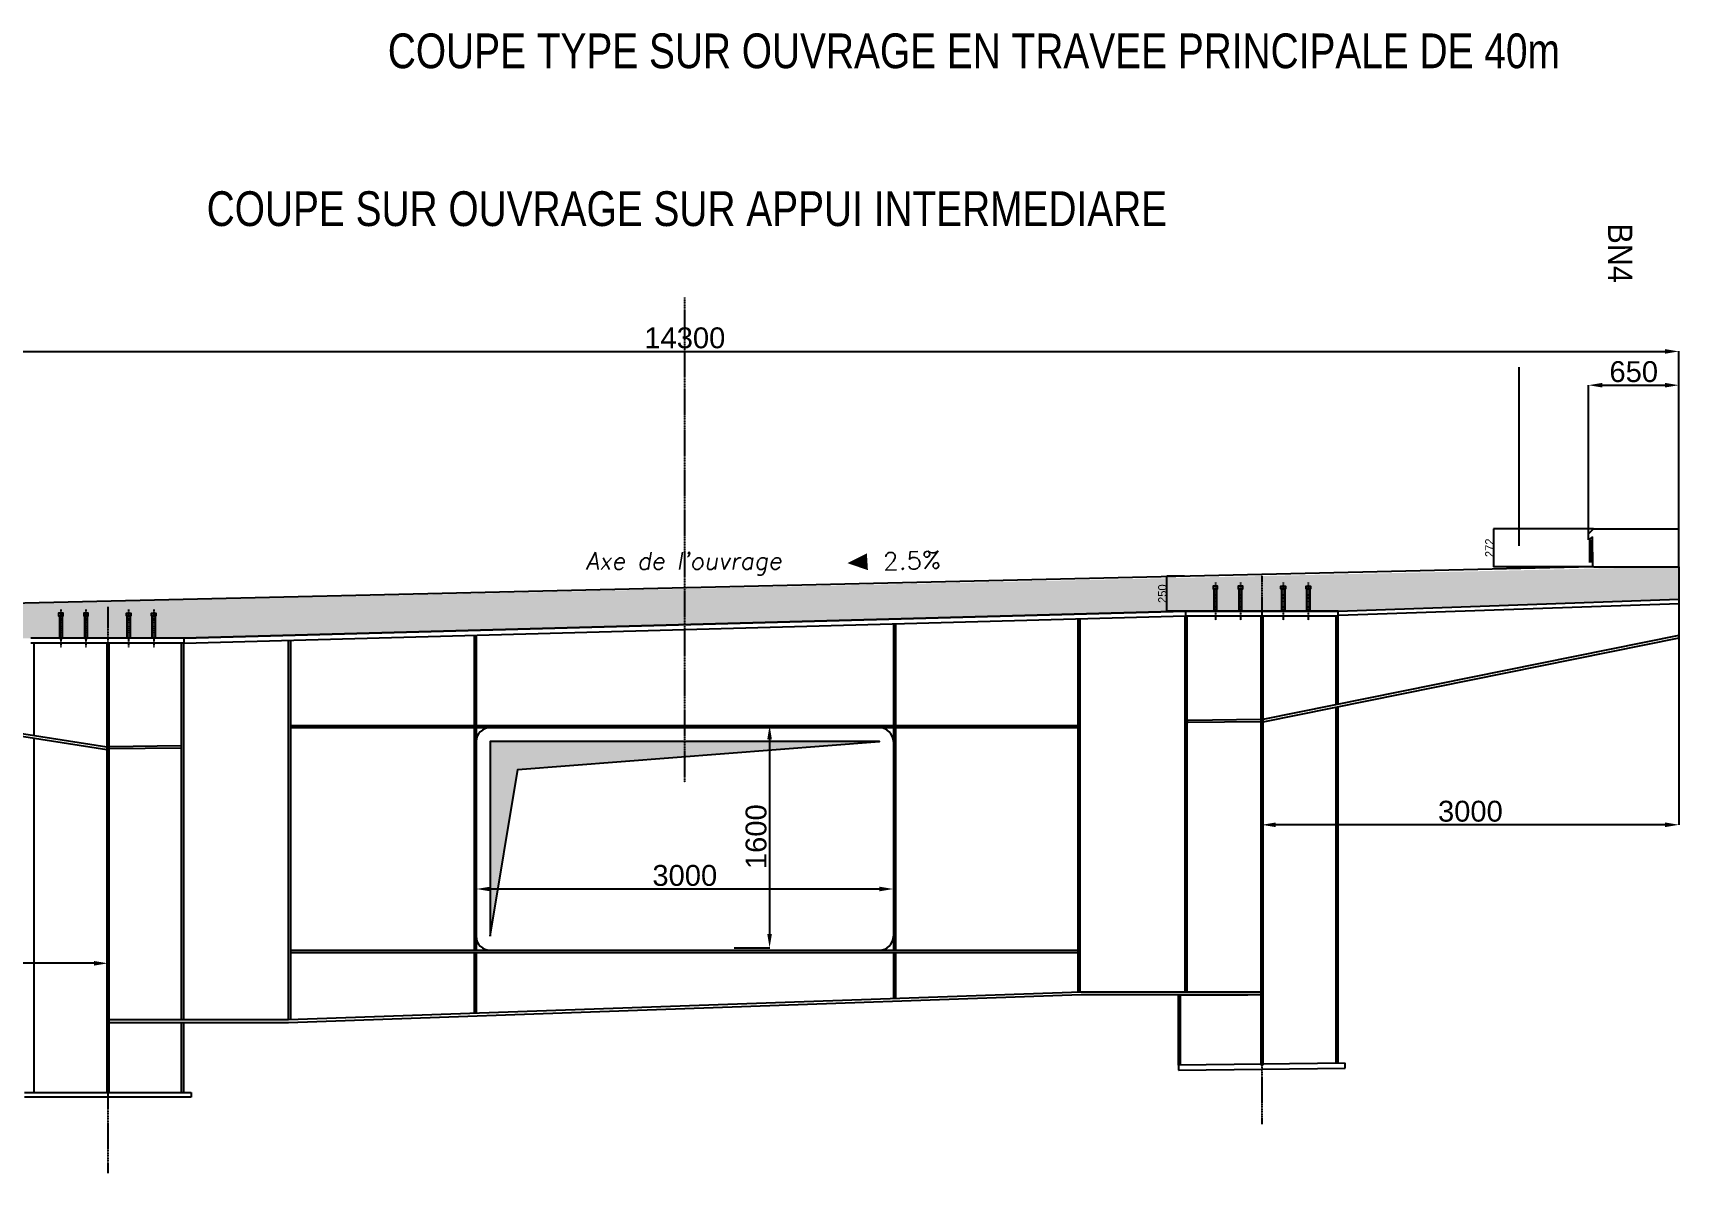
# Model space of a CAD drawing. Header units: metres. Extents: x -697843 to 22159, y -46191 to 9548.
# Drawn here: x 7753 to 19593, y -16546 to -8349 of the extents above; entities that cross this region are included whole.
import ezdxf
from ezdxf.enums import TextEntityAlignment as Align

# ---------------------------------------------------------------- set-up
doc = ezdxf.new("R2010")
doc.units = ezdxf.units.M
doc.linetypes.add('CACHE', pattern=[9.524999999999995, 6.349999999999998, -3.174999999999998])
doc.linetypes.add('CENTER', pattern=[2, 1.25, -0.25, 0.25, -0.25])
doc.layers.get('Defpoints').update_dxf_attribs({"color": 9})
for name, color, linetype in [('AXE', 1, 'CENTER'), ('Coffrage', 3, 'Continuous'), ('COT', 1, 'Continuous'), ('HACHURE', 8, 'Continuous'), ('OA_Coffrage2', 7, 'Continuous'), ('OA_Cotations', 7, 'Continuous'), ('POTEAU', 1, 'Continuous'), ('POUTRELLE', 5, 'Continuous'), ('S-STRVU1', 1, 'Continuous'), ('S-TEXT', 6, 'Continuous'), ('sb-cote100', 1, 'Continuous'), ('Texte', 7, 'Continuous')]:
    doc.layers.add(name, color=color, linetype=linetype)
for name, color, linetype, lineweight in [('COT50', 8, 'Continuous', 15), ('S-EXE-TEXT', 7, 'Continuous', 25), ('S-EXE-TEXTE', 7, 'Continuous', 9)]:
    doc.layers.add(name, color=color, linetype=linetype, lineweight=lineweight)
doc.styles.add('Annotative', font='arial.ttf')
doc.styles.add('Arial', font='arial.ttf')
doc.styles.add('D35-50', font='arial.ttf', dxfattribs={"width": 0.8, "height": 0.175})
doc.styles.add('ROMANTIC', font='rom_____.pfb')
doc.styles.get("Standard").update_dxf_attribs({"font": 'arial.ttf'})
doc.styles.add('text-s-1-50', font='romans.shx', dxfattribs={"width": 0.7, "height": 0.125})
doc.dimstyles.new('cotf-50', dxfattribs={"dimscale": 0.4, "dimtxt": 1, "dimasz": 0.35, "dimexe": 0.18, "dimexo": 0.1, "dimgap": 0.2, "dimtad": 3, "dimdec": 3, "dimzin": 4, "dimdsep": 46, "dimtxsty": 'ROMANTIC', "dimcen": 0.09, "dimclrd": 256, "dimclre": 256, "dimclrt": 256, "dimadec": 0, "dimazin": 0, "dimtfac": 1, "dimtdec": 3, "dimtix": 1, "dimtmove": 2, "dimatfit": 3, "dimfxl": 1, "dimtvp": 13.88888888888889, "dimtolj": 1, "dimtzin": 4, "dimarcsym": 0})
doc.dimstyles.new('ISO-25', dxfattribs={"dimtxt": 2.5, "dimasz": 2.5, "dimexe": 1.25, "dimexo": 0.625, "dimtad": 1, "dimtxsty": 'Standard', "dimcen": 2.5, "dimadec": 0, "dimazin": 0, "dimtfac": 1, "dimtmove": 0, "dimatfit": 3, "dimfxl": 1, "dimarcsym": 0})

# ---------------------------------------------------------------- blocks, each defined once
blk = doc.blocks.new('*D60')
at = {"layer": 'COT', "color": 0, "lineweight": -2, "transparency": 16777216}
for p, q in [((18941.49478719663, -11949.54690121101), (18941.49478719663, -10880.37178874375)), ((19041.49478719663, -10881.62178874375), (19491.49478831421, -10881.62178874375)), ((19591.49478831421, -11913.99611689137), (19591.49478831421, -10880.37178874375))]:
    blk.add_line(p, q, dxfattribs=at)
at = {"layer": 'COT', "color": 0, "transparency": 16777216}
for points in [[(19041.49478719663, -10864.95512207708), (19041.49478719663, -10898.28845541042), (18941.49478719663, -10881.62178874375)], [(19491.49478831421, -10864.95512207708), (19491.49478831421, -10898.28845541042), (19591.49478831421, -10881.62178874375)]]:
    blk.add_solid(points, dxfattribs=at)
at = {"layer": 'Defpoints', "color": 0, "transparency": 16777216}
for p in [(19591.49478831421, -10881.62178874375), (18941.49478719663, -11950.17190121101), (19591.49478831421, -11914.62111689137)]:
    blk.add_point(p, dxfattribs=at)
at = {"layer": 'COT', "color": 0, "transparency": 16777216, "insert": (19266.49478775542, -10785.0358405855), "char_height": 150, "attachment_point": 5, "style": 'Annotative'}
blk.add_mtext('650', dxfattribs=at)
blk = doc.blocks.new('*D6')
at = {"layer": 'COT', "color": 0, "lineweight": -2, "transparency": 16777216}
for p, q in [((5291.599833267741, -11746.4457925743), (5291.599833267741, -10637.57230451878)), ((5391.599833267741, -10638.82230451878), (19491.49478755798, -10638.82230451878)), ((19591.49478755798, -11661.51848544912), (19591.49478755798, -10637.57230451878))]:
    blk.add_line(p, q, dxfattribs=at)
at = {"layer": 'COT', "color": 0, "transparency": 16777216}
for points in [[(5391.599833267741, -10622.15563785211), (5391.599833267741, -10655.48897118544), (5291.599833267741, -10638.82230451878)], [(19491.49478755798, -10622.15563785211), (19491.49478755798, -10655.48897118544), (19591.49478755798, -10638.82230451878)]]:
    blk.add_solid(points, dxfattribs=at)
at = {"layer": 'Defpoints', "color": 0, "transparency": 16777216}
for p in [(19591.49478755798, -10638.82230451878), (19591.49478755798, -11662.14348544912), (5291.599833267741, -11747.0707925743)]:
    blk.add_point(p, dxfattribs=at)
at = {"layer": 'COT', "color": 0, "transparency": 16777216, "insert": (12441.54731041286, -10542.18519674252), "char_height": 150, "attachment_point": 5, "style": 'Annotative'}
blk.add_mtext('14300', dxfattribs=at)
blk = doc.blocks.new('*D9')
at = {"layer": 'COT', "color": 0, "lineweight": -2, "transparency": 16777216}
for p, q in [((12983.41575113202, -13327.91517099393), (13052.60129945264, -13327.91517099393)), ((13051.35129945264, -13427.91517099393), (13051.35129945264, -14827.91517099395)), ((12797.66134282907, -14927.91517099395), (13052.60129945264, -14927.91517099395))]:
    blk.add_line(p, q, dxfattribs=at)
at = {"layer": 'COT', "color": 0, "transparency": 16777216}
for points in [[(13034.68463278597, -13427.91517099393), (13068.01796611931, -13427.91517099393), (13051.35129945264, -13327.91517099393)], [(13034.68463278597, -14827.91517099395), (13068.01796611931, -14827.91517099395), (13051.35129945264, -14927.91517099395)]]:
    blk.add_solid(points, dxfattribs=at)
at = {"layer": 'Defpoints', "color": 0, "transparency": 16777216}
for p in [(12982.79075113202, -13327.91517099393), (12797.03634282907, -14927.91517099395), (13051.35129945264, -14927.91517099395)]:
    blk.add_point(p, dxfattribs=at)
at = {"layer": 'COT', "color": 0, "transparency": 16777216, "insert": (12954.76535129438, -14127.91517099394), "char_height": 150, "attachment_point": 5, "rotation": 90, "style": 'Annotative'}
blk.add_mtext('1600', dxfattribs=at)
blk = doc.blocks.new('*D61')
at = {"layer": 'COT', "lineweight": -2, "transparency": 16777216}
for p, q in [((16035.76654533168, -12255.36640597376), (15907.54821064702, -12255.36640597376)), ((15907.62021064703, -12505.49564388442), (15907.62021064702, -12255.50640597376)), ((16041.59398207259, -12505.63564388442), (15907.54821064703, -12505.63564388442))]:
    blk.add_line(p, q, dxfattribs=at)
at = {"layer": 'COT', "transparency": 16777216}
for points in [[(15907.59687731369, -12255.50640597376), (15907.64354398036, -12255.50640597376), (15907.62021064702, -12255.36640597376)], [(15907.59687731369, -12505.49564388442), (15907.64354398036, -12505.49564388442), (15907.62021064703, -12505.63564388442)]]:
    blk.add_solid(points, dxfattribs=at)
at = {"layer": 'Defpoints', "color": 0, "transparency": 16777216}
for p in [(15907.62021064702, -12255.36640597376), (16035.80654533168, -12255.36640597376), (16041.63398207259, -12505.63564388442)]:
    blk.add_point(p, dxfattribs=at)
at = {"layer": 'COT', "transparency": 16777216, "insert": (15876.38636449317, -12380.50102492909), "char_height": 60, "attachment_point": 5, "rotation": 90, "style": 'ROMANTIC'}
blk.add_mtext('\\A1;250', dxfattribs=at)
blk = doc.blocks.new('*D57')
at = {"layer": 'COT', "lineweight": -2, "transparency": 16777216}
for p, q in [((18977.00557105061, -11914.62111502872), (18258.72569814651, -11914.62111502872)), ((18258.79769814651, -11914.76111502872), (18258.79769814651, -12186.86987258168)), ((18971.4547868092, -12187.00987258168), (18258.72569814651, -12187.00987258168))]:
    blk.add_line(p, q, dxfattribs=at)
at = {"layer": 'COT', "transparency": 16777216}
for points in [[(18258.77436481318, -11914.76111502872), (18258.82103147985, -11914.76111502872), (18258.79769814651, -11914.62111502872)], [(18258.77436481318, -12186.86987258168), (18258.82103147985, -12186.86987258168), (18258.79769814651, -12187.00987258168)]]:
    blk.add_solid(points, dxfattribs=at)
at = {"layer": 'Defpoints', "color": 0, "transparency": 16777216}
for p in [(18977.04557105061, -11914.62111502872), (18258.79769814651, -12187.00987258168), (18971.49478680921, -12187.00987258168)]:
    blk.add_point(p, dxfattribs=at)
at = {"layer": 'COT', "transparency": 16777216, "insert": (18228.09639637136, -12050.81549380521), "char_height": 60, "attachment_point": 5, "rotation": 90, "style": 'ROMANTIC'}
blk.add_mtext('\\A1;272', dxfattribs=at)
blk = doc.blocks.new('*D5')
at = {"layer": 'COT', "color": 0, "lineweight": -2, "transparency": 16777216}
for p, q in [((10941.49478892516, -14177.01332506926), (10941.49478892516, -14505.22581124509)), ((13941.49478892516, -14289.18347670544), (13941.49478892516, -14505.22581124509)), ((11041.49478892516, -14503.97581124509), (13841.49478892516, -14503.97581124509))]:
    blk.add_line(p, q, dxfattribs=at)
at = {"layer": 'COT', "color": 0, "transparency": 16777216}
for points in [[(11041.49478892516, -14487.30914457842), (11041.49478892516, -14520.64247791176), (10941.49478892516, -14503.97581124509)], [(13841.49478892516, -14487.30914457842), (13841.49478892516, -14520.64247791176), (13941.49478892516, -14503.97581124509)]]:
    blk.add_solid(points, dxfattribs=at)
at = {"layer": 'Defpoints', "color": 0, "transparency": 16777216}
for p in [(10941.49478892516, -14176.38832506926), (13941.49478892516, -14288.55847670544), (13941.49478892516, -14503.97581124509)]:
    blk.add_point(p, dxfattribs=at)
at = {"layer": 'COT', "color": 0, "transparency": 16777216, "insert": (12441.49478892516, -14407.33870346883), "char_height": 150, "attachment_point": 5, "style": 'Annotative'}
blk.add_mtext('3000', dxfattribs=at)
blk = doc.blocks.new('*D58')
at = {"layer": 'COT', "color": 0, "lineweight": -2, "transparency": 16777216}
for p, q in [((5291.494787800135, -12896.83291327754), (5291.494787800135, -15039.42537260009)), ((8291.494787977303, -14383.77197596447), (8291.494787977303, -15039.42537260009)), ((8191.494787977303, -15038.17537260009), (5391.494787800135, -15038.17537260009))]:
    blk.add_line(p, q, dxfattribs=at)
at = {"layer": 'COT', "color": 0, "transparency": 16777216}
for points in [[(5391.494787800135, -15021.50870593342), (5391.494787800135, -15054.84203926676), (5291.494787800135, -15038.17537260009)], [(8191.494787977303, -15021.50870593342), (8191.494787977303, -15054.84203926676), (8291.494787977303, -15038.17537260009)]]:
    blk.add_solid(points, dxfattribs=at)
at = {"layer": 'Defpoints', "color": 0, "transparency": 16777216}
for p in [(5291.494787800135, -12896.20791327754), (8291.494787977303, -14383.14697596447), (5291.494787800135, -15038.17537260009)]:
    blk.add_point(p, dxfattribs=at)
at = {"layer": 'COT', "color": 0, "transparency": 16777216, "insert": (6791.494787888719, -14941.53826482383), "char_height": 150, "attachment_point": 5, "style": 'Annotative'}
blk.add_mtext('3000', dxfattribs=at)
blk = doc.blocks.new('*D59')
at = {"layer": 'COT', "color": 0, "lineweight": -2, "transparency": 16777216}
for p, q in [((19591.49478740897, -12561.47596782991), (19591.49478740897, -14043.63185927443)), ((16591.6339812689, -13824.23881226663), (16591.6339812689, -14043.63185927443)), ((19491.49478740897, -14042.38185927443), (16691.6339812689, -14042.38185927443))]:
    blk.add_line(p, q, dxfattribs=at)
at = {"layer": 'COT', "color": 0, "transparency": 16777216}
for points in [[(16691.6339812689, -14025.71519260776), (16691.6339812689, -14059.04852594109), (16591.6339812689, -14042.38185927443)], [(19491.49478740897, -14025.71519260776), (19491.49478740897, -14059.04852594109), (19591.49478740897, -14042.38185927443)]]:
    blk.add_solid(points, dxfattribs=at)
at = {"layer": 'Defpoints', "color": 0, "transparency": 16777216}
for p in [(19591.49478740897, -12560.85096782991), (16591.6339812689, -13823.61381226663), (16591.6339812689, -14042.38185927443)]:
    blk.add_point(p, dxfattribs=at)
at = {"layer": 'COT', "color": 0, "transparency": 16777216, "insert": (18091.56438433893, -13945.74475149817), "char_height": 150, "attachment_point": 5, "style": 'Annotative'}
blk.add_mtext('3000', dxfattribs=at)

msp = doc.modelspace()

# ---------------------------------------------------------------- hatches: boundary and pattern name
at = {"layer": 'COT50'}
h = msp.add_hatch(dxfattribs=at)
h.set_pattern_fill('AR-CONC', color=256)
h.set_pattern_definition([(50, (11841.49478923063, -17050.56823607521), (182.184668996004, -15.93908553890309), [19.05, -209.55]), (355, (11841.49478923063, -17050.56823607521), (-35.24342142496934, 191.0568452390351), [15.24, -167.64058417]), (100.4514446999999, (11856.67679623421, -17051.89648957537), (146.9412470903533, 175.1177519121951), [16.19000879999999, -178.0902445999999]), (46.18419999999999, (11841.49478923063, -16999.76823607446), (271.0790408921299, -42.04232793272715), [28.575, -314.325]), (96.63555760999989, (11864.08468923252, -17003.27173607783), (237.404134051503, 247.4261245977215), [24.28502314000001, -267.13560816]), (351.1841511700001, (11841.49478923063, -16999.76823607446), (237.404134064977, 247.4261245855327), [22.85996707, -251.45973192]), (21, (11866.89478923287, -17012.46823607371), (151.6143912691324, -102.2651981870876), [19.05, -209.55]), (326, (11866.89478923287, -17012.46823607371), (61.80202834764707, 184.1879661223192), [15.24, -167.64]), (71.45144499999998, (11879.52932183351, -17020.99033597471), (213.4164192787161, 81.92276888590524), [16.1900088, -178.0899375999999]), (37.50000000000001, (11841.49478923063, -17050.56823607521), (3.088603250591816, 84.55503887315311), [0, -165.608, 0, -170.18, 0, -168.275]), (7.499999999999999, (11841.49478923063, -17050.56823607521), (66.81966251030575, 100.1805748181195), [0, -97.02799999999998, 0, -161.798, 0, -64.135]), (327.5, (11784.85278923344, -17050.56823607521), (135.5905951668714, -5.728743992673443), [0, -63.50000000000001, 0, -198.12, 0, -262.8900000000001]), (317.5, (11759.45278923493, -17050.56823607521), (148.129181386018, 25.42649103333303), [0, -82.55, 0, -131.572, 0, -186.69])])
h.paths.add_polyline_path([(5291.494787762871, -12505.54416500391), (5291.494787800125, -12757.28300898881), (7737.957967664115, -12701.20118270429), (8837.957964497618, -12701.20115343468), (16040.63398207258, -12505.63564388441), (17140.63403326925, -12505.63563829647), (19591.49478734936, -12420.93449936049), (19591.49478818383, -12186.78636306139)])
at = {"layer": 'HACHURE'}
h = msp.add_hatch(color=256, dxfattribs=at)
h.dxf.hatch_style = 1
h.paths.add_polyline_path([(11041.49478892515, -14843.91517099396), (11241.49478892516, -13643.91517099395), (13841.49478892516, -13443.91517099395), (11041.49478892516, -13443.91517099395)])

# ---------------------------------------------------------------- linework, layer by layer
at = {"layer": 'AXE', "color": 9}
for p, q in [((12441.49478892516, -13738.50740791471), (12441.49478892516, -10250.20910314085)), ((16591.6339801168, -12251.98935044544), (16591.63398300763, -16195.49108118923)), ((8291.494787759146, -12476.33887897419), (8291.494788224809, -16546.4778307973))]:
    msp.add_line(p, q, dxfattribs=at)
at = {"layer": 'Coffrage', "color": 4}
for p, q in [((18940.15208598133, -11992.39367841171), (18941.49478719663, -11950.17190121101)), ((18941.49478719663, -11950.17190121101), (18977.0455710506, -11914.62111502872)), ((18977.0455710506, -11914.62111502872), (19591.49478831421, -11914.62111689137)), ((19591.49478755798, -12186.78636306139), (19591.49478831421, -11914.62111689137)), ((18970.15208531078, -11972.39367885874), (18940.15208598133, -11992.39367841171)), ((18971.4947868092, -12187.00987258168), (18970.15208531078, -11972.39367885874)), ((19591.49478755798, -12186.78636306139), (19591.49478734936, -12420.93449936049)), ((17141.63397937175, -12505.63564015912), (19591.49478734936, -12420.93449936049)), ((16041.63398207258, -12505.63564388441), (8837.957964493893, -12701.10037467243)), ((17141.63397797476, -12505.63563829647), (16041.63398207258, -12505.63564388441))]:
    msp.add_line(p, q, dxfattribs=at)
at = {"layer": 'Coffrage', "color": 0}
msp.add_line((18971.4947868092, -12187.00987258168), (5291.494787762871, -12505.54416499274), dxfattribs=at)
at = {"layer": 'Coffrage'}
for q in [(18971.4947868092, -12186.78636090817), (19591.49478755798, -12186.78636306139)]:
    msp.add_line((18980.06965935882, -12186.78636088581), q, dxfattribs=at)
at = {"layer": 'HACHURE'}
for p, q in [((8891.494788705371, -15466.2835329509), (8391.494788705371, -15466.2835329509)), ((15991.6339780679, -15770.81880030023), (15991.6339780679, -15765.81880030023))]:
    msp.add_line(p, q, dxfattribs=at)
at = {"layer": 'HACHURE', "color": 2, "elevation": 1.763527e-10}
msp.add_lwpolyline([(11041.49478892515, -14843.91517099396), (11241.49478892516, -13643.91517099395), (13841.49478892516, -13443.91517099395), (11041.49478892516, -13443.91517099395)], close=True, dxfattribs=at)
at = {"layer": 'OA_Coffrage2'}
for points in [[(16246.88509744685, -12345.63563814746), (16246.88509698119, -12505.63563829647), (16268.8850977933, -12505.63563829647), (16268.88509732764, -12345.63563628481), (16273.88509768154, -12345.63563814746), (16273.88509628456, -12325.63563859449), (16241.88509802427, -12325.63563859449), (16241.88509802427, -12345.63563814746), (16268.88509732764, -12345.63563628481)], [(16426.88509761449, -12345.63563628481), (16426.88509808015, -12505.63563829647), (16448.88509702962, -12505.63564015912), (16448.88509749528, -12345.6356400101), (16453.88509691786, -12345.6356400101), (16453.8850964522, -12325.63564045714), (16421.88509819191, -12325.63563673185), (16421.88509726058, -12345.63563628481), (16448.88509749528, -12345.6356400101)], [(16756.38286522683, -12345.63563814746), (16756.38286755513, -12505.63563829647), (16734.38286674302, -12505.63563829647), (16734.38286534604, -12345.63563814746), (16729.38286452647, -12345.63563628481), (16729.38286452647, -12325.63563673185), (16761.38286558073, -12325.63563859449), (16761.38286464941, -12345.63563814746), (16734.38286534604, -12345.63563814746)], [(16936.3828649288, -12345.63563442217), (16936.38286632579, -12505.63563457118), (16914.38286691066, -12505.63563457118), (16914.38286597933, -12345.63563628481), (16909.38286562543, -12345.63563628481), (16909.38286702241, -12325.6356348692), (16941.38286342005, -12325.6356348692), (16941.38286528271, -12345.63563442217), (16914.38286597933, -12345.63563628481)], [(7943.209083034656, -12541.10036521019), (7943.209081637673, -12701.10036722185), (7965.209081518463, -12701.10036722185), (7965.209081984125, -12541.10036707284), (7970.209081406705, -12541.10036707284), (7970.209081406705, -12521.10036751987), (7938.209083612076, -12521.10036565723), (7938.209082215093, -12541.10036521019), (7965.209081984125, -12541.10036707284)], [(8123.209082270973, -12541.10036893548), (8123.209080873989, -12701.10037094714), (8145.209081686102, -12701.10036908449), (8145.209082151763, -12541.10036893548), (8150.209082505667, -12541.10036707284), (8150.209082971327, -12521.10036751987), (8118.209081917071, -12521.10036938252), (8118.209082848393, -12541.10036893548), (8145.209082151763, -12541.10036893548)], [(8452.706850348972, -12541.10037079813), (8452.706849417651, -12701.10037094714), (8430.706849536858, -12701.10037094714), (8430.706849536858, -12541.10037079813), (8425.706850114278, -12541.10036893548), (8425.706850114278, -12521.10036938252), (8457.706849771552, -12521.10037124516), (8457.706849771552, -12541.10037079813), (8430.706849536858, -12541.10037079813)], [(8632.706850050949, -12541.10036893548), (8632.706850050949, -12701.10037094714), (8610.706849238835, -12701.10037094714), (8610.706850170158, -12541.10036893548), (8605.706849816255, -12541.10036893548), (8605.706849816255, -12521.10036938252), (8637.706850404851, -12521.10036938252), (8637.70684993919, -12541.10036893548), (8610.706850170158, -12541.10036893548)]]:
    msp.add_lwpolyline(points, dxfattribs=at)
at = {"layer": 'OA_Cotations'}
for p, q in [((16034.55757708382, -12540.63563285755), (16034.48049430828, -12540.63563285755)), ((16034.55757708382, -12505.63563829647), (16034.48049523961, -12505.63563829647))]:
    msp.add_line(p, q, dxfattribs=at)
at = {"layer": 'POTEAU', "color": 1, "linetype": 'CENTER', "ltscale": 0.1}
for p, q in [((16257.88510204386, -12299.25745590018), (16257.88510111253, -12571.53997620927)), ((16437.8851022115, -12299.25745403753), (16437.88510128017, -12571.53997620927)), ((16745.38287134003, -12299.25745590018), (16745.38286994304, -12571.53997807191)), ((16925.38287150767, -12299.25745217489), (16925.382871042, -12571.53997434662)), ((7954.209075524472, -12494.72218296291), (7954.209076921455, -12767.00470513465)), ((8134.209076623432, -12494.7221866882), (8134.209077089095, -12767.00470699729)), ((8441.70684435498, -12494.72218482555), (8441.706845751964, -12767.00470699729)), ((8621.70684545394, -12494.7221866882), (8621.706845919602, -12767.00470885994))]:
    msp.add_line(p, q, dxfattribs=at)
at = {"layer": 'POUTRELLE', "color": 4}
for p, q in [((17141.63403326925, -12505.63563829647), (19591.49478734936, -12420.93449936049)), ((19591.49478734936, -12420.93449936049), (19591.49478746857, -12700.76743629934)), ((8837.957964493893, -12701.10037467243), (16041.63397699129, -12505.63564388441)), ((8837.957965425216, -12736.10037482144), (16041.63398180809, -12540.63563285755)), ((16039.72926912808, -15245.34533504473), (16039.72926912807, -12540.68731538349)), ((16055.72926912808, -15245.34533504473), (16055.72926912806, -12541.1214598209)), ((17125.63397797476, -13179.35933814259), (17125.63397797476, -12540.26884197198)), ((17141.63397797476, -13176.12634020985), (17141.63397797476, -12540.63563844548)), ((17142.67020720895, -12535.61773868637), (19592.5309612928, -12450.91659974666)), ((13941.49478892516, -12597.62086713121), (13941.49478892516, -13327.91517099394)), ((13957.49478892516, -12597.1867226938), (13957.49478892517, -13327.91517099394)), ((15270.19244588228, -15246.09940094568), (15270.19244588227, -12560.69965970833)), ((15286.1924458823, -15245.53670666473), (15286.19244588227, -12561.13380414575)), ((7761.184865425355, -13399.77311739071), (7761.184865425348, -12735.65701690072)), ((8821.957965425223, -15447.24780001128), (8821.957965425223, -12736.53451925885)), ((8837.957965425223, -15447.24780001128), (8837.957965425216, -12736.10037482144)), ((9591.494788671012, -15445.81006937657), (9591.494788671012, -12715.65388605918)), ((9607.494788671016, -15445.81006937657), (9607.494788671022, -12715.21974162176)), ((10925.49478892517, -12679.45709358316), (10925.49478892516, -13327.91517099395)), ((10941.49478892516, -12679.02294914573), (10941.49478892516, -13327.91517099395)), ((19591.49478700291, -12681.10165701793), (16599.67608086517, -13285.63563777134)), ((19591.49478746857, -12701.10166215883), (16599.67608086517, -13305.63564104959)), ((5291.494787800125, -13015.309288781), (8283.608836898798, -13481.10037462426)), ((5291.494787800125, -13035.13001466529), (8283.608836939777, -13501.10037185637)), ((17125.63397797475, -15757.27793059058), (17125.63397797476, -13198.61806895485)), ((17125.63397797476, -13204.38494246198), (17125.63397797475, -13199.35934176484)), ((17141.63397797476, -15757.08687775515), (17141.63397797476, -13196.12634384258)), ((17141.63397797476, -13201.89417598343), (17141.63397797476, -13196.12634384258)), ((9607.494788671022, -13327.91517099397), (15270.19244588227, -13327.91517099394)), ((9607.494788671022, -13343.91517099396), (15270.19244588227, -13343.91517099394)), ((10925.49478892516, -13343.91517099395), (10925.49478892516, -14943.91517099396)), ((10941.49478892516, -13343.91517099395), (10941.49478892515, -14943.91517099396)), ((13941.49478892516, -13343.91517099394), (13941.49478892516, -14943.91517099397)), ((13957.49478892517, -13343.91517099394), (13957.49478892516, -14943.91517099397)), ((16583.90418077631, -13285.63563776678), (16061.32695258588, -13292.18951743875)), ((16583.90418077632, -13301.44549797561), (16061.32695259474, -13308.00058223171)), ((7761.184865425355, -15970.03312330771), (7761.184865425348, -13419.74181378878)), ((8821.957965425223, -13474.54649495051), (8299.380737234787, -13481.10037462248)), ((8821.95796542523, -13490.35635515934), (8299.38073724365, -13496.91143941544)), ((9607.494788671009, -14943.91517099395), (15270.19244588228, -14943.91517099397)), ((9607.494788671009, -14959.91517099396), (15270.19244588228, -14959.91517099397)), ((10925.49478892516, -14959.91517099396), (10925.49478892515, -15398.89543369435)), ((10941.49478892515, -14959.91517099396), (10941.49478892515, -15398.33273941341)), ((13941.49478892516, -14959.91517099397), (13941.49478892516, -15292.82756173735)), ((13957.49478892516, -14959.91517099397), (13957.49478892517, -15292.2648674564)), ((15291.63397806789, -15265.81880030023), (9591.494788705373, -15466.2835329509)), ((15291.634025837, -15245.34533504473), (9591.49483647447, -15445.8100676954)), ((16583.90418010447, -15265.81880030023), (15291.63397806789, -15265.81880030022)), ((16583.90418010447, -15265.81880030023), (15291.63397806789, -15265.81880030023)), ((16583.90422787337, -15245.34533504474), (15291.63402583679, -15245.34533504473)), ((16583.90422787337, -15245.34533504474), (15291.63402583679, -15245.34533504475)), ((15991.63397800137, -15765.81879098701), (15991.63397800137, -15265.81879098701)), ((15991.6339780679, -15265.81880030023), (16491.6339780679, -15265.81880030023)), ((16007.63397800137, -15765.81879098701), (16007.63397800137, -15265.81879098701)), ((9591.494788671012, -15445.79676801566), (8299.380738166452, -15445.79375322912)), ((9591.494788679884, -15466.2835329509), (8299.380738175312, -15466.2835329509)), ((8821.956751011116, -15967.73623552931), (8821.956751011116, -15467.73623552931)), ((8837.956751011116, -15967.73623552931), (8837.956751011116, -15467.73623552931)), ((8821.614699578842, -15966.28353108825), (8841.61470006313, -15966.2835329509))]:
    msp.add_line(p, q, dxfattribs=at)
at = {"layer": 'POUTRELLE', "color": 4, "ltscale": 0.25}
for p, q in [((16041.63398207258, -12505.63564388441), (16041.63398160692, -12540.63564217077)), ((16041.63398207258, -12505.63564388441), (17141.63397797476, -12505.63563829647)), ((16041.63398160692, -12540.63564217077), (17141.63397797476, -12540.63563844548)), ((17141.63397797476, -12540.63563844548), (17141.63397937175, -12505.63564015912)), ((8837.957964493893, -12701.10037467243), (7737.957969057373, -12701.10036908449)), ((8837.957965425216, -12736.10037482144), (7737.957968591712, -12736.10037109615)), ((8837.957964493893, -12701.10037467243), (8837.957965425216, -12736.10037482144)), ((17191.63397937547, -15756.48983762772), (15991.6339780679, -15770.81880030023)), ((15991.6339780679, -15770.81880030023), (15991.63397853356, -15805.81880231188)), ((15991.63397853356, -15805.81880231188), (17191.63398077246, -15791.48983777674)), ((17191.63398077246, -15791.48983777674), (17191.63397937547, -15756.48983762772)), ((7691.494787587784, -15966.2835329509), (8891.494788705371, -15966.2835329509)), ((8891.494788705371, -15966.2835329509), (8891.494787774049, -16001.2835330999)), ((8891.494787774049, -16001.2835330999), (7691.494787587784, -16001.2835330999))]:
    msp.add_line(p, q, dxfattribs=at)
at = {"layer": 'POUTRELLE', "color": 2}
for centre, start, end in [((11041.49478892516, -13443.91517099396, 1.068959464e-07), 90, 180), ((13841.49478892516, -13443.91517099396), 0, 90), ((11041.49478892516, -14843.91517099396, 1.474566809e-07), 180, 270), ((13841.49478892516, -14843.91517099396, -1.810513e-09), 270, 0)]:
    msp.add_arc(centre, 100, start, end, dxfattribs=at)
at = {"layer": 'S-EXE-TEXT', "color": 6, "linetype": 'CACHE', "ltscale": 0.02, "transparency": 33554597, "const_width": 25, "flags": 128}
msp.add_lwpolyline([(18955.15208657737, -11992.01867765175), (18955.90723007824, -12157.14877584191)], dxfattribs=at)
at = {"layer": 'S-STRVU1'}
msp.add_line((18441.49478831421, -12036.89074667902), (18441.49478831421, -10752.53255430968), dxfattribs=at)
at = {"layer": 'sb-cote100', "color": 7}
for p, q in [((16583.90418100264, -12540.63564217077), (16583.90418007132, -15770.81880402551)), ((16599.6760813063, -12540.63564403342), (16599.67607944365, -15770.81880402551)), ((8283.608836608939, -12736.10037481772), (8283.608838005923, -15966.28353480982)), ((8299.3807369126, -12736.10037481772), (8299.380738309585, -15966.28353480982))]:
    msp.add_line(p, q, dxfattribs=at)
at = {"layer": 'Texte', "color": 0}
msp.add_solid([(13751.11316358205, -12091.531603366), (13758.70432219933, -12211.84513974177), (13611.00430162158, -12160.88266368197)], dxfattribs=at)

# ---------------------------------------------------------------- texts
at = {"layer": 'OA_Cotations', "style": 'text-s-1-50', "oblique": 359.9545271037759, "width": 1.051453725924844}
msp.add_text('2.5%%%', height=125, rotation=1.911117355110958, dxfattribs=at).set_placement((14074.91975863928, -12142.50220614657), align=Align.MIDDLE_CENTER)
at = {"layer": 'OA_Cotations', "style": 'text-s-1-50', "oblique": 10}
msp.add_text("Axe de l'ouvrage", height=125, rotation=0.0598627833883203, dxfattribs=at).set_placement((11728.15337629938, -12207.55776946628))
at = {"layer": 'S-EXE-TEXTE', "style": 'Arial', "width": 0.9}
msp.add_text('BN4', height=175, rotation=269.9994364847975, dxfattribs=at).set_placement((19029.54359378816, -9718.282949851025), align=Align.BOTTOM_LEFT)
at = {"layer": 'S-TEXT', "char_height": 250, "width": 8511.13377168208, "attachment_point": 3, "style": 'D35-50'}
for s, insert in [('COUPE TYPE SUR OUVRAGE EN TRAVEE PRINCIPALE DE 40m', (18735.23152767128, -8352.618554660741)), ('COUPE SUR OUVRAGE SUR APPUI INTERMEDIARE', (15910.6388890593, -9487.332613436112))]:
    msp.add_mtext(s, dxfattribs=dict(at, insert=insert))

# ---------------------------------------------------------------- dimensions: what is measured, and where the dimension line sits
at = {"layer": 'COT'}
for base, p1, p2, angle, dimstyle, override, picture, middle in [((19591.49478755798, -10638.82230451878), (5291.599833267741, -11747.0707925743), (19591.49478755798, -11662.14348544912), 180, 'ISO-25', {"dimtxt": 150, "dimasz": 100, "dimgap": 20, "dimdec": 0, "dimtxsty": 'Annotative'}, '*D6', (12441.54731041286, -10542.18519674252)), ((19591.49478831421, -10881.62178874375), (18941.49478719663, -11950.17190121101), (19591.49478831421, -11914.62111689137), 180, 'ISO-25', {"dimtxt": 150, "dimasz": 100, "dimgap": 20, "dimdec": 0, "dimtxsty": 'Annotative'}, '*D60', (19266.49478775542, -10785.0358405855)), ((18258.79769814651, -12187.00987258168), (18977.0455710506, -11914.62111502872), (18971.4947868092, -12187.00987258168), 90, 'cotf-50', {"dimtxt": 150, "dimdec": 0, "dimzin": 0}, '*D57', (18228.09639637136, -12050.81549380521)), ((13051.35129945264, -14927.91517099395), (12982.79075113201, -13327.91517099392), (12797.03634282906, -14927.91517099394), 90, 'ISO-25', {"dimtxt": 150, "dimasz": 100, "dimgap": 20, "dimdec": 0, "dimtxsty": 'Annotative'}, '*D9', (12954.76535129438, -14127.91517099394)), ((13941.49478892516, -14503.97581124509), (10941.49478892516, -14176.38832506926), (13941.49478892516, -14288.55847670544), 180, 'ISO-25', {"dimtxt": 150, "dimasz": 100, "dimgap": 20, "dimdec": 0, "dimtxsty": 'Annotative'}, '*D5', (12441.49478892516, -14407.33870346883))]:
    dim = msp.add_linear_dim(base=base, p1=p1, p2=p2, angle=angle, dimstyle=dimstyle, override=override, dxfattribs=at)
    dim.commit()
    dim.dimension.update_dxf_attribs({"geometry": picture, "text_midpoint": middle})
at = {"layer": 'COT', "color": 7}
dim = msp.add_linear_dim(base=(15907.62021064702, -12255.36640597376), p1=(16041.63398207258, -12505.63564388441), p2=(16035.80654533167, -12255.36640597376), angle=90, dimstyle='cotf-50', override={"dimtxt": 150, "dimdec": 0}, dxfattribs=at)
dim.commit()
dim.dimension.update_dxf_attribs({"geometry": '*D61', "text_midpoint": (15876.38636449317, -12380.50102492909)})
at = {"layer": 'COT'}
for base, p1, p2, picture, middle in [((16591.6339812689, -14042.38185927443), (19591.49478740897, -12560.85096782991), (16591.6339812689, -13823.61381226663), '*D59', (18091.56438433893, -13945.74475149817)), ((5291.494787800135, -15038.17537260009), (8291.494787977303, -14383.14697596447), (5291.494787800135, -12896.20791327754), '*D58', (6791.494787888719, -14941.53826482383))]:
    dim = msp.add_linear_dim(base=base, p1=p1, p2=p2, dimstyle='ISO-25', override={"dimtxt": 150, "dimasz": 100, "dimgap": 20, "dimdec": 0, "dimtxsty": 'Annotative'}, dxfattribs=at)
    dim.commit()
    dim.dimension.update_dxf_attribs({"geometry": picture, "text_midpoint": middle})

doc.saveas('drawing.dxf')
